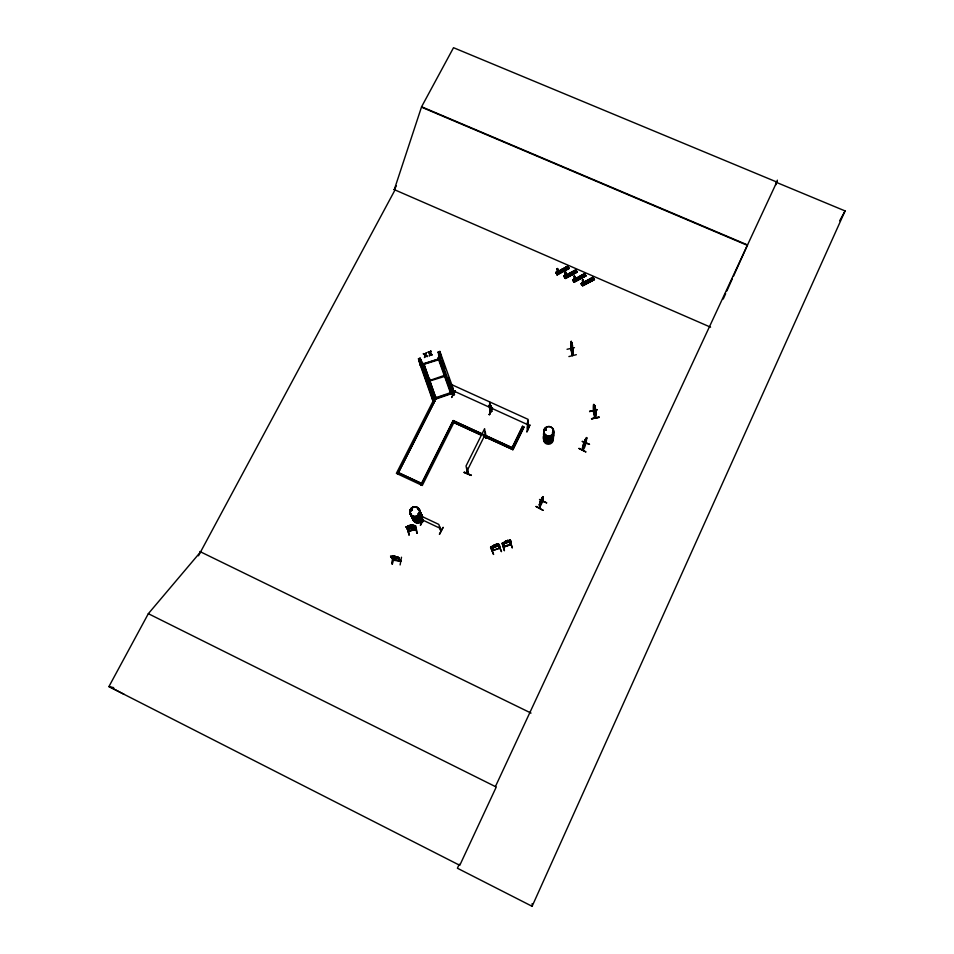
<?xml version="1.0" encoding="UTF-8"?>
<svg xmlns="http://www.w3.org/2000/svg" width="954" height="954" viewBox="0 0 954 954"><rect width="100%" height="100%" fill="white"/><g stroke="black" fill="none" stroke-linecap="round" stroke-linejoin="round"><path stroke-width="1.43" d="M575.393 278.723L574.666 281.132L573.807 276.696M539.475 504.499L539.809 505.632M542.898 501.053L539.535 507.85M539.499 506.014C538.771 501.995 546.714 489.819 540.012 502.603M539.582 508.112L539.618 503.617M539.821 507.445L539.952 503.223L539.869 508.065M543.112 501.482L542.981 496.927L539.439 504.571L542.254 498.203L541.538 500.266C543.732 496.962 538.354 507.552 541.085 501.232L540.381 502.126L540.715 501.399M459.279 864.205L457.407 868.223L532.105 906.3L532.165 903.593M541.61 499.896L541.955 499.133L541.264 501.196C543.327 498.012 538.151 508.458 540.811 502.162L540.119 503.056L541.49 499.801M541.741 499.014L540.62 503.199L541.789 498.191L541.824 498.87M541.753 498.286L542.301 497.845L541.622 501.458M542.778 501.947L543.231 497.046M542.707 499.145L542.898 496.605L542.564 501.756M556.242 273.285L555.824 272.605L567.702 266.238L568.035 266.941L556.23 273.261L555.943 272.343L557.231 271.854M546.582 502.913L539.487 499.491L546.63 502.806M556.361 273.309L556.492 272.701L556.85 273.87M557.625 268.599L557.064 268.968L557.506 268.432M557.1 274.215L557.243 274.895L569.061 268.563L567.785 266.548M558.4 273.726L557.136 271.699M558.078 270.721L558.018 269.493M558.293 273.571L557.219 272.117M544.567 429.872L545.974 429.395M545.247 430.302L544.853 429.527L544.71 430.242M546.093 429.944L545.688 429.348M552.867 432.913L552.545 432.866A4.901 4.734 1.9 0 1 551.996 438.935A4.901 4.734 1.9 0 1 545.724 439.448A4.901 4.734 1.9 0 1 544.114 433.557A4.889 4.722 1.9 0 0 545.724 439.436A4.889 4.722 1.9 0 0 551.996 438.935A4.889 4.722 1.9 0 0 552.545 432.877L552.604 433.45M563.444 268.599L564.708 270.566M566.461 277.137C567.022 275.67 563.313 274.537 564.422 276.863L576.192 270.483L575.751 269.779M564.506 268.026L565.77 269.994M440.808 530.424L441.07 531.008L439.377 526.668L440.7 530.829M565.257 278.043L564.1 275.897M564.529 276.875L564.947 276.946M565.054 276.887L565.507 276.421L564.661 276.266L565.018 277.435M565.305 275.253L566.569 277.292M565.102 272.367L565.555 271.795M565.269 277.781L565.436 278.496L577.218 272.117L575.858 269.791L563.981 276.159L564.398 276.839M566.294 274.299L566.068 272.57M566.497 266.953L567.761 268.921M569.037 268.551L568.608 267.859L556.838 274.239L568.858 268.253M418.079 513.562C419.45 513.49 417.745 514.325 418.603 513.097M412.522 508.804A5.008 4.877 -26.2 0 0 410.816 510.736L410.769 509.865M411.15 510.617L411.878 510.032M410.733 509.853L412.068 509.746L411.269 510.867M572.674 271.58L573.938 273.559M567.046 349.283L574.463 347.661M574.153 279.224L572.913 280.285L584.85 274.06L573.127 280.631L572.722 279.975L584.611 273.595L585.971 275.933L574.153 282.277L573.748 281.609L585.732 275.527M573.271 280.691L573.318 280.142C574.499 279.904 573.748 281.692 573.426 280.094L573.354 280.536M573.867 270.936L575.131 272.904M573.903 276.207L574.463 275.73M574.058 279.069L575.214 280.953M574.666 270.507L575.93 272.474M574.022 281.609L574.189 282.312M575.035 276.791L574.94 277.757L575.071 276.934M568.894 356.569L576.323 354.685M571.267 341.77L571.124 345.443L572.889 350.905M570.647 348.389C571.72 354.602 571.553 328.51 570.838 349.414M571.363 344.477L572.543 349.021L571.959 342.915L572.555 349.14L571.887 343.738M571.959 342.915L571.816 343.857L571.494 342.963M572.412 346.111L572.46 345.241M572.483 355.46L572.853 348.508M572.352 355.568L573.056 348.675M573.115 348.448L572.746 355.305M571.076 349.283L570.909 348.329L572.746 355.246M580.354 275.968L581.63 277.936M583.8 284.817C581.606 279.772 580.676 286.248 582.226 285.318L594.211 279.224M582.441 283.851L582.25 284.96M583.407 274.311L584.683 276.29M582.512 285.306L581.189 283.66L593.09 277.292L594.461 279.617L582.632 285.973M582.608 285.473L594.366 279.331L582.226 285.306M583.645 281.871L583.144 279.808M583.705 284.662L582.608 283.183M572.722 279.963L574.093 282.086L585.875 275.634L573.748 281.597M587.628 280.309L588.916 282.289M588.833 279.653L590.109 281.633M591.885 277.996L593.161 279.975M588.606 281.335L589.441 280.881L588.594 280.488M580.783 276.875L580.115 277.697L580.545 276.684M564.017 269.684L563.754 270.328M582.31 441.416L589.548 444.349L582.31 441.452M586.15 438.053C586.722 437.314 581.284 447.426 582.477 449.942L585.696 442.978M583.8 444.23L582.799 449.251M584.039 444.325L584.504 441.142M582.536 449.68L584.671 440.867M585.029 442.215L585.625 438.935L584.48 441.189M589.62 411.472L597.168 409.695L589.632 411.389M564.935 272.57L565.078 275.945L566.008 277.256L566.473 275.229M582.751 449.871C586.269 448.833 588.189 427.297 585.374 443.777M586.555 437.54L585.661 443.777M566.008 277.256L566.593 274.883M599.076 417.148L591.516 418.806L599.148 417.447M595.141 417.971C592.195 414.191 593.126 392.094 595.511 413.69M400.108 564.935L401.491 557.231M593.448 411.436L594.449 405.045L593.507 411.317M595.439 417.602L593.555 410.447L595.403 417.9L596.333 412.247L595.892 411.639L594.974 416.958M393.549 560.225L390.806 556.468L393.62 559.795M391.319 557.255L398.545 558.639M393.811 560.296L391.522 556.564M392.786 555.872L393.763 557.279L396.184 557.613L395.314 556.23L393.06 556.313M392.249 556.48L394.229 557.184L392.869 557.422C392.607 572.96 390.198 557.005 394.813 557.351L397.341 558.054M392.249 563.909L393.322 557.374M400.787 560.976L397.448 556.909M397.806 557.708L398.569 557.53L397.806 557.708L400.716 561.286L398.367 557.172M399.07 558.412L398.462 558.698L398.999 558.305M594.306 407.346L595.523 411.997L594.831 407.239L595.201 410.792L594.425 407.895L594.974 408.634L595.069 406.273L595.523 411.997L595.046 406.166L595.534 409.23M498.966 548.55L498.382 544.627C500.456 543.72 500.051 550.327 498.99 548.025M504.356 546.845L503.748 542.862L503.056 543.1L503.748 542.862M596.155 411.579L595.427 417.625M583.657 282.694L583.156 284.829L582.322 280.404M429.729 355.556L430.159 353.827L432.15 354.733L431.602 355.055M429.765 355.687L430.159 353.827M424.542 357.476L425.067 355.162L424.542 357.476L425.472 355.425L427.464 356.331L426.927 356.665M428.477 351.943L429.92 353.063L430.349 351.299L429.956 353.195L427.905 352.133L429.741 353.552L429.217 355.878M425.102 355.293L423.218 353.743L425.281 354.793L426.259 352.849M485.717 437.111L485.801 438.053L484.608 428.68L466.029 465.993L467.71 473.78C469.273 472.707 466.482 473.983 466.935 469.07L467.007 468.331L466.935 469.07M485.896 437.946L486.123 437.218L485.872 437.767M467.71 473.601L468.02 472.91M430.898 351.108L430.361 353.457L430.898 351.108L430.385 351.43M426.223 352.718L425.687 355.067L427.499 356.462M542.313 500.278L539.785 505.703L542.671 499.037L542.373 500.349M539.511 505L542.85 498.06M415.968 529.518L413.809 525.117L412.891 525.237M556.731 268.992L557.756 273.75L557.899 270.34M544.639 429.67L545.545 429.407M198.492 555.8L395.004 189.953L394.288 189.631L421.585 106.765L453.52 47.7L776.806 182.047L775.519 185.195M542.266 498.859L540.119 503.33L540.536 502.054M585.112 441.595L585.911 438.721L585.41 439.651M492.479 550.78L499.705 548.156M510.414 540.226L509.567 540.369L510.39 540.143L510.986 544.519L503.676 547.083L510.962 544.448L510.581 540.751L509.734 540.572M503.843 543.124L504.308 546.654M583.776 443.36L583.359 444.397M733.495 276.195L747.519 244.939L421.585 106.765M776.258 182.894L777.367 180.175M464.133 472.6L471.348 475.438L464.276 472.313M471.324 475.354L464.3 472.135M579.006 448.487L585.983 451.969L579.042 448.404M571.16 273.118C571.279 275.336 573.151 272.105 571.16 273.166M723.239 299.007L725.66 293.641M726.865 290.946L732.29 278.878M532.105 906.3L845.089 210.929L776.628 182.476M585.196 441.07L583.669 444.337M583.383 445.959L586.293 439.281L583.109 446.102M495.412 786.585L776.806 182.047M541.717 499.216L540.548 501.518M586.71 438.053L586.161 438.578M527.526 422.455C527.109 446.055 528.444 404.782 527.562 427.857M527.455 428.131L528.349 428.155L528.099 419.366L489.951 402.028L490.475 406.356M526.751 431.745L529.959 424.84L527.037 431.876M539.952 503.223L539.654 503.855L540.202 503.33M540.668 502.174L541.717 500.015M468.259 473.112L467.997 473.637M483.654 436.085L489.688 438.446M489.235 405.331L489.986 405.378L489.235 405.331L489.974 411.102L490.63 411.317L489.557 401.849L451.743 384.665L453.126 391.188M490.952 411.46L490.261 405.796L491.024 405.844C493.027 409.29 490.058 412.51 491.68 411.472M490.845 411.222L491.739 411.293L491.024 405.844M489.879 410.852L490.618 410.983M490.428 411.114L490.022 410.554M492.192 407.763L489.426 414.74L492.407 407.835M489.259 414.561L492.324 407.704M489.211 414.632L492.514 407.895M485.383 435.465L512.155 447.736L522.613 426.247L523.984 427.034L512.87 449.692L483.392 436.169M512.87 449.692L523.984 427.034M443.073 527.407L439.424 534.371L443.085 527.431M522.613 426.247L511.499 449.06M420.941 517.962L422.658 521.755M423.278 519.525L420.368 525.368L423.409 519.536M467.114 470.835L485.383 434.07M439.866 351.43L441.487 358.275L439.889 358.823L438.244 351.978L439.866 351.43L453.198 388.672L452.411 388.576L453.162 388.624C453.472 395.934 453.913 394.777 454.319 394.574M455.273 390.854L451.6 397.496L455.249 390.937M454.438 394.455L453.663 393.99M454.354 394.312L453.651 394.36M453.21 420.559L420.929 484.847L453.21 420.559L512.155 447.736M420.32 482.903L398.414 472.659L434.094 402.588L432.711 401.801L396.387 473.363L422.288 485.479L453.901 422.491L480.709 434.941M434.046 402.409L397.735 473.995M396.387 185.732L394.24 189.715L394.956 190.025M415.228 529.53L413.309 525.654L414.024 525.487L413.356 526.012L414.239 525.904L414.859 527.204L414.239 527.872L407.263 529.076L414.322 527.956M408.431 531.032L415.992 529.387M148.335 613.684L496.259 787.014L459.768 865.326L108.911 686.606L148.335 613.684L200.602 551.877M408.36 531.092L415.908 529.41M409.099 531.223L406.356 527.192L407.06 527.037L408.896 530.77M839.663 220.815L845.089 210.929M542.206 498.87L541.622 499.729M542.79 497.63L540.131 502.341L540.083 504.356L540.62 503.617M542.898 496.605L542.528 497.201L542.969 496.64M545.831 429.968L545.438 429.24M545.986 430.087L544.662 430.027M552.593 437.397L552.163 437.671A4.925 4.758 1.8 0 1 545.76 438.101A4.997 4.83 1.8 0 1 544.078 432.067A4.925 4.758 1.8 0 0 545.76 438.101A4.997 4.83 1.8 0 0 552.127 437.552L552.39 437.647M467.007 468.331L468.044 472.838M400.668 561.119L393.096 560.236M588.594 280.428L588.737 281.442M588.475 280.571L588.391 281.203M413.821 527.085L414.441 526.429L413.905 527.168L406.774 528.134L407.954 528.397M413.833 527.168L414.37 526.525M441.225 530.734L438.768 524.39L419.51 515.303L422.717 521.957M410.244 526.536L412.128 525.618L410.792 526.536L412.784 526.715L408.336 527.729L409.743 526.775L407.823 526.596L410.363 526.381M410.16 527.455L408.729 528.409L410.554 527.323M498.382 545.986L499.061 545.283M510.545 541.467L503.08 543.995M399.953 560.713L397.854 557.434M393.06 559.915L400.608 560.809M411.102 509.698L411.186 510.557M411.067 509.877L411.901 509.627M415.872 529.565L408.431 531.235M556.599 273.011L557.136 273.035M499.729 548.216L499.061 548.407M503.593 546.535L510.76 544.007M491.548 546.642L491.775 547.846L492.681 547.978L499.145 545.259L492.658 548.097L491.727 547.954L491.465 546.666C493.29 546.69 499.228 541.55 499.085 545.366M498.155 544.233L491.465 546.666M509.603 540.346L502.913 542.766L503.104 544.078M565.006 277.793L577.122 271.89L565.412 278.449L563.969 276.147M565.03 277.841L576.884 271.485M565.162 278.055L576.979 271.723M565.245 278.198L577.051 271.854M572.889 280.237L584.766 274.013M584.85 274.06L573.163 280.679M573.914 281.871L585.529 275.217L585.959 275.909M583.478 281.49L583.765 282.217M581.606 284.328L593.4 277.96M582.679 284.065L581.809 283.851L582.167 284.34M582.417 285.616L594.366 279.391M556.087 273.035L568.012 266.917M556.874 273.321L556.385 272.761M568.703 267.955L557.005 274.49L555.943 272.343M557.088 274.633L568.954 268.277M565.042 273.261L565.162 275.897M566.127 273.917L566.426 274.645M564.136 276.421L575.954 270.089L564.219 276.553M564.303 276.648L576.18 270.471M505.465 541.717L504.237 542.313L504.356 543.16L509.15 541.478L509.054 540.62L507.826 540.393L505.322 541.276L507.85 540.477M573.473 280.44L573.962 280.476M406.213 526.906L410.912 525.022L412.45 525.427L413.332 527.216L408.419 528.373L407.477 526.536L408.682 526.083M527.753 427.845L528.266 427.941M528.122 428.418L527.526 428.119M415.169 529.518L413.309 525.654M502.114 543.255L504.427 550.756L502.162 543.231M563.969 269.612L563.087 269.505L563.206 270.328M407.954 527.467L409.147 527.013M496.354 544.293L493.85 545.175L492.956 547.047L497.761 545.354L497.618 544.507L496.378 544.376M498.441 544.436L501.482 551.674L498.548 544.388M505.381 541.729L507.814 541.061M492.312 546.749C491.095 546.046 493.91 550.482 493.039 550.208M499.157 544.639L498.382 544.627M509.901 540.99L510.581 540.751M492.312 550.601L499.634 548.025L499.073 544.388M509.674 540.536L512.322 547.99L510.08 540.465M433.128 395.039L431.482 395.612L433.247 401.872L434.857 401.312L433.128 395.039L435.596 399.142L451.385 393.716L438.828 358.382L438.53 352.897L440.164 352.336M431.673 396.077L433.307 395.516M453.198 388.672L451.552 389.232L452.828 395.123L454.474 394.551L453.424 391.629M453.245 388.886L451.6 389.447L438.244 351.978M435.823 397.723L450.407 392.702M437.278 397.746L443.896 395.469M435.477 398.665L451.278 393.227L451.361 388.767L452.542 394.24M433.188 401.658L434.809 401.109M452.78 394.908L454.39 394.36M418.496 358.74L420.118 358.179L433.366 395.731L431.733 396.292L418.496 358.74L420.249 365.048M418.556 358.978L420.189 358.418M438.291 352.217L439.913 351.656M437.039 359.563L423.266 364.273L420.428 359.098M435.596 399.142L423.135 363.76L438.947 358.907L438.232 358.585M423.993 364.273L438.613 359.825M429.288 379.251L429.896 379.036L429.026 378.523M429.634 380.217L430.23 380.002L429.372 379.489M429.884 380.944L444.54 376.448M410.733 527.443L413.177 527.371L411.21 527.204M407.131 527.526L409.099 535.027L407.465 527.443M392.869 557.422L393.442 557.541M408.789 526.441L412.891 526.31L407.942 527.443M413.356 526.012L406.571 527.693M409.23 527.168L411.615 526.608L412.068 527.514L409.683 528.075L408.431 525.594M594.855 406.893L594.521 406.022M596.333 412.247L595.892 411.639M599.064 417.113L591.54 418.711M571.1 345.42L572.615 350.893M572.483 345.3L571.875 342.939M409.218 527.157L411.603 526.632L410.84 525.058M415.646 525.642L417.22 533.203M416.874 533.286L415.24 525.654M408.336 531.366L406.189 526.823M393.012 559.771L400.632 560.869M393.155 556.337L391.951 556.301L393.99 557.625L397.484 557.792L395.588 556.671M411.401 509.722L412.021 509.77M393.167 556.087L394.932 556.242M392.261 556.456L396.625 557.053L395.302 557.327L397.258 558.018M503.664 546.952L502.937 542.85M397.424 556.993L390.556 556.099L393.155 559.891M390.758 556.742L391.474 556.838M108.911 686.606L113.645 687.607M491.715 411.436L491.167 411.186M572.543 354.614L572.758 355.472M551.996 437.528L552.163 437.671A4.925 4.758 1.8 0 0 552.64 431.494M421.668 107.23L747.364 245.333M394.288 189.631L710.575 327.186M490.261 405.796L490.905 406.082M527.407 422.694L528.051 422.98M490.594 410.769L489.354 405.092M485.002 436.36L488.52 437.922M483.678 436.05L489.509 438.828M453.019 390.675L490.261 407.62M490.654 407.799L528.206 424.888M434.094 402.588L432.711 401.801M453.257 420.726L481.365 433.617M482.02 435.394L452.59 422.038M484.704 436.622L512.858 449.537M572.424 355.437L570.611 348.556L571.482 342.2M421.322 519.417L440.283 528.361M199.851 551.507L531.032 713.079M109.436 686.713L124.032 694.285M492.383 550.72L491.584 546.725M435.561 396.995L436.431 397.52M558.269 271.651L557.84 273.703L557.005 272.343M573.879 280.249L573.664 280.476M565.305 276.278L564.756 276.779L565.472 276.541M430.326 353.326L432.174 354.864M423.803 353.54L425.281 354.793M592.994 277.304L581.284 283.767L593.221 277.662L581.642 284.375L581.201 283.672M567.594 266.226L555.979 272.856L567.94 266.703M555.812 272.594L557.279 274.931M556.838 274.215L557.255 274.919M582.441 279.927L583.24 279.76M552.569 432.651A4.901 4.734 1.9 0 1 552.008 438.721A4.877 4.722 1.9 0 1 545.748 439.21A4.877 4.722 1.9 0 1 544.138 433.343A4.901 4.734 1.9 0 0 545.736 439.234A4.901 4.734 1.9 0 0 552.008 438.721A4.877 4.722 1.9 0 0 552.557 432.663L552.628 432.937M574.38 275.778L574.797 276.469M565.555 271.938L566.056 272.82M582.393 283.421L583.24 284.781M574.129 279.486L575.202 281.215M573.914 279.713L574.761 281.084M572.937 280.13L573.998 281.859M557.53 268.646L557.923 269.541M409.051 534.944L407.418 527.467M576.788 271.425L577.206 272.105M583.264 279.999L583.538 280.714M408.908 525.582L410.447 525.237M409.373 526.501L410.912 526.143M398.414 472.659L421.608 483.499M420.499 518.07L422.276 522.184M441.249 357.607L441.487 358.275M442.227 360.326L445.148 368.494M448.559 378.022L451.957 387.551M439.651 358.155L452.828 395.123M438.947 358.907L451.385 393.716M437.886 357.619L450.67 393.43M492.634 548.013L491.727 547.954M424.125 364.798L423.731 363.546L436.205 398.939L435.954 398.212M424.363 365.465L435.716 397.544M422.276 365.644L434.857 401.312M420.189 364.822L433.247 401.872M597.132 409.695L589.632 411.556M418.794 359.646L420.428 365.489M420.118 358.179L421.799 364.273M429.682 380.479L444.194 375.482M594.449 405.045L596.155 411.961L595.88 410.864M571.458 342.069L572.996 348.759L572.794 347.638M467.245 468.438L468.295 473.291M413.905 527.168L407.918 528.504M411.174 525.606L412.915 525.129L406.118 526.918M493.933 545.163L494.196 546.606L496.521 545.795L496.271 544.34M494.363 545.092L495.865 544.567M485.324 432.09L486.099 437.457M505.405 541.252L505.596 542.731L507.91 541.92L507.826 540.393M505.835 541.192L507.337 540.656M509.806 540.739L510.211 544.71M510.307 540.179L510.438 541.407M417.47 508.208A5.092 4.961 -26.2 0 1 419.927 514.444A5.092 4.961 -26.2 0 1 413.762 517.521A5.092 4.961 -26.2 0 1 410.244 511.809M410.685 510.581A5.092 4.961 -26.2 0 1 412.426 508.613A5.008 4.877 -26.2 0 0 410.721 510.545A5.02 4.889 -26.2 0 1 412.426 508.601M417.494 508.41A5.008 4.877 -26.2 0 1 419.903 514.552A5.008 4.877 -26.2 0 1 413.845 517.569A5.008 4.877 -26.2 0 1 410.387 511.952M410.292 511.761A5.008 4.877 -26.2 0 0 413.762 517.378A5.02 4.889 -26.2 0 0 419.832 514.361A5.02 4.889 -26.2 0 0 417.411 508.208A5.008 4.877 -26.2 0 1 419.82 514.361A5.008 4.877 -26.2 0 1 413.762 517.378A5.02 4.889 -26.2 0 1 410.28 511.761M419.08 510.259A4.997 4.865 -26.3 0 1 417.971 518.344A4.997 4.865 -26.3 0 1 410.828 514.385M419.462 511.177A4.961 4.83 -26.4 0 1 420.404 517.342A4.961 4.83 -26.4 0 1 414.382 519.441A4.961 4.83 -26.4 0 1 411.365 514.003M419.855 513.789A4.913 4.794 -26.7 0 1 422.562 517.748M422.479 519.012A4.913 4.794 -26.7 0 1 412.796 518.535M420.428 513.335A4.937 4.818 -26.6 0 1 421.99 517.903M421.573 519.095A4.937 4.818 -26.6 0 1 412.355 516.15M411.818 516.484A4.961 4.83 -26.5 0 0 421.155 518.177A5.032 4.901 -26.5 0 1 411.699 516.364A4.961 4.842 -26.5 0 0 421.084 517.986M420.511 513.526A4.937 4.818 -26.6 0 1 422.157 516.818M421.656 519.286A4.937 4.818 -26.6 0 1 412.438 516.341M420.01 512.215A5.032 4.901 -26.5 0 1 421.596 516.853A4.961 4.842 -26.5 0 0 419.927 512.203M419.533 511.344A4.961 4.83 -26.4 0 1 420.476 517.509A4.961 4.83 -26.4 0 1 414.465 519.608A4.961 4.83 -26.4 0 1 411.436 514.17M421.191 518.141A5.032 4.901 -26.5 0 1 411.723 516.424M552.724 429.753A4.949 4.782 1.8 0 1 551.495 436.407A4.949 4.782 1.8 0 1 544.603 435.203A4.949 4.782 1.8 0 1 545.831 428.549M552.712 430.004A4.949 4.782 1.8 0 1 551.484 436.658A4.949 4.782 1.8 0 1 544.591 435.453A4.949 4.782 1.8 0 1 545.831 428.799M552.7 431.363A4.997 4.83 1.8 0 1 552.127 437.552M552.557 434.022A4.961 4.794 1.9 0 1 551.996 440.164A4.961 4.794 1.9 0 1 545.64 440.676A4.961 4.794 1.9 0 1 544.007 434.714A4.889 4.722 1.9 0 0 548.276 441.392A4.889 4.722 1.9 0 0 553.093 435.072M543.971 436.169A4.937 4.782 2 0 0 548.216 442.978A4.865 4.71 2 0 0 553.01 436.777M552.497 434.225A4.889 4.722 1.9 0 1 551.937 440.283A4.889 4.722 1.9 0 1 545.676 440.784A4.889 4.722 1.9 0 1 544.066 434.905A4.877 4.722 1.9 0 0 548.264 441.63A4.877 4.722 1.9 0 0 553.082 435.322M553.022 436.527A4.877 4.71 1.9 0 1 548.216 442.835A4.877 4.71 1.9 0 1 544.03 436.109M544.03 436.36A4.865 4.71 2 0 0 548.216 443.073A4.937 4.77 2 0 0 553.082 436.67A4.937 4.782 2 0 1 548.216 442.978A4.937 4.77 2 0 1 543.971 436.24M552.95 437.981A4.865 4.698 2 0 1 548.168 444.266A4.865 4.698 2 0 1 543.983 437.564M536.1 506.502L543.041 510.283L536.1 506.502M562.252 269.183L563.504 271.282L562.252 269.183M565.71 267.323L566.962 269.422L565.71 267.323M570.42 272.737L571.673 274.835L570.42 272.737M571.613 272.093L572.865 274.192L571.613 272.093M571.804 344.132L572.233 347.852L571.804 344.132M579.161 276.541L580.426 278.651L579.161 276.541M581.415 275.324L582.679 277.435L581.415 275.324M582.62 274.68L583.884 276.779L582.62 274.68M589.906 279.021L591.17 281.12L589.906 279.021M591.098 278.365L592.362 280.476L591.098 278.365M493.158 546.201L494.828 546.165L493.278 547.274L497.606 545.748L495.853 545.807L497.332 544.734L493.158 546.201M504.594 542.301L506.24 542.277L504.666 543.398L508.959 541.896L507.278 541.92L508.804 540.846L504.594 542.301M490.594 547.191L493.588 554.453L490.559 547.214M420.571 515.184A5.068 4.937 -26.3 0 0 417.983 509.376A4.997 4.877 -26.3 0 1 420.476 515.1A5.068 4.937 -26.3 0 1 415.157 518.809A5.068 4.937 -26.3 0 1 410.697 514.266A4.997 4.877 -26.3 0 0 415.133 518.678A4.997 4.877 -26.3 0 0 420.476 515.1M413.738 516.531A5.044 4.913 -26.1 0 0 419.498 510.008A5.044 4.913 -26.1 0 0 410.983 508.482A5.044 4.913 -26.1 0 0 413.738 516.531A5.044 4.913 -26.2 0 0 419.522 510.044A5.044 4.913 -26.2 0 0 410.995 508.518A5.044 4.913 -26.2 0 0 413.75 516.579M413.786 516.603A5.02 4.889 -26.2 0 0 419.522 510.116A5.02 4.889 -26.2 0 0 411.043 508.589A5.02 4.889 -26.2 0 0 413.786 516.603M422.515 517.688A4.901 4.782 -26.7 0 0 419.82 513.741A4.889 4.77 -26.7 0 1 422.503 517.7M412.784 518.463A4.901 4.782 -26.7 0 0 422.431 518.94A4.889 4.77 -26.7 0 1 412.796 518.475M421.585 516.961A4.961 4.83 -26.5 0 0 420.01 512.393A5.032 4.901 -26.5 0 1 421.62 516.913M545.509 434.952A4.985 4.806 1.8 0 0 553.618 432.126A4.985 4.806 1.8 0 0 547.012 426.748A4.985 4.806 1.8 0 0 545.509 434.952A4.961 4.794 1.8 0 0 553.594 432.198A4.961 4.794 1.8 0 0 547.024 426.843A4.961 4.794 1.8 0 0 545.521 435.012"/></g></svg>
